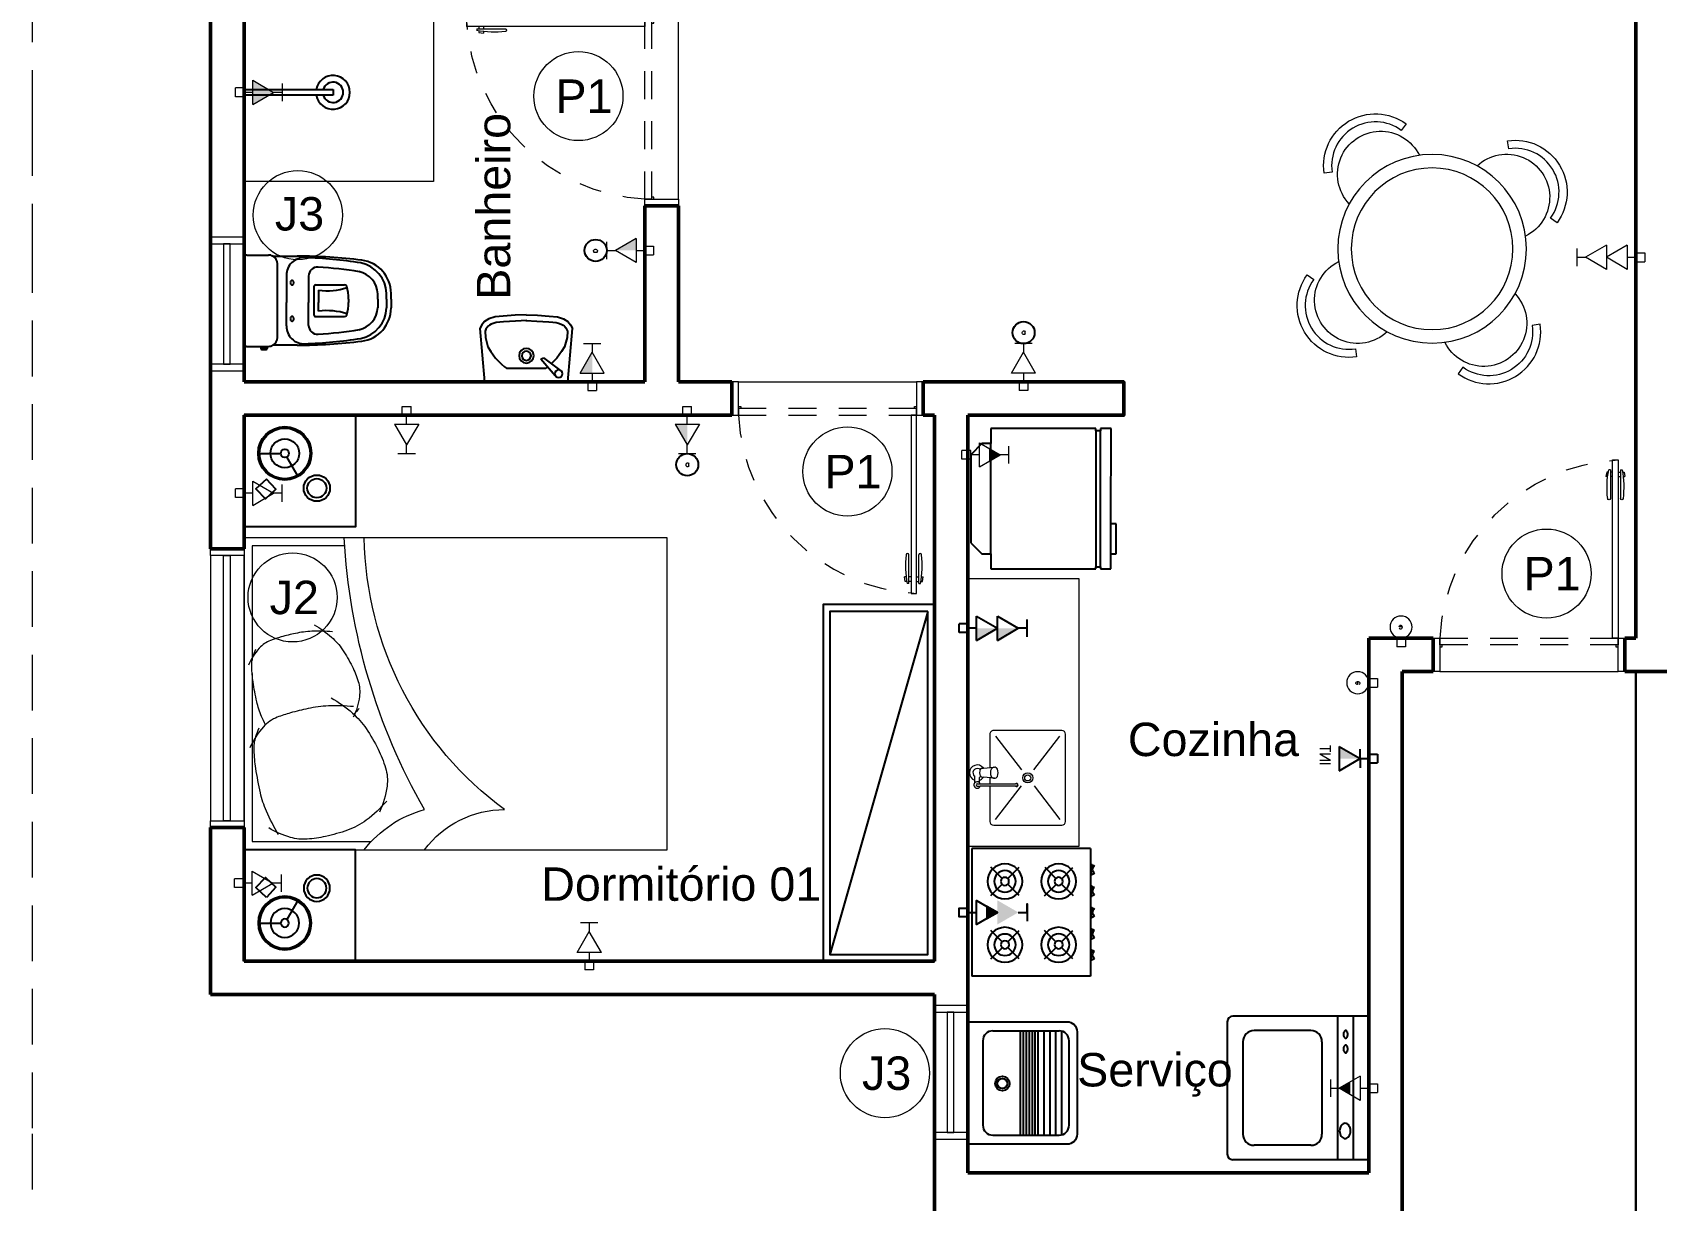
# Model space of a CAD drawing. Header units: inches. Extents: x 179605 to 179710, y 9196007 to 9196046.
# Drawn here: x 179663.89 to 179671.19, y 9196030.74 to 9196035.99 of the extents above; entities that cross this region are included whole.
import ezdxf

# ---------------------------------------------------------------- set-up
doc = ezdxf.new("R2010")
doc.units = ezdxf.units.IN
doc.header["$MEASUREMENT"] = 0
for name, pattern in [('CONTINU', [0]), ('DASHED2', [0.375, 0.25, -0.125]), ('HIDDEN', [0.375, 0.25, -0.125]), ('HIDDEN2', [0.1875, 0.125, -0.0625])]:
    doc.linetypes.add(name, pattern=pattern)
for name, color, linetype in [('Electric', 10, 'Continuous'), ('ILUMINAÇÃO', 3, 'Continuous'), ('LAYOUT', 7, 'CONTINU'), ('LAYOUT_A. MOLHADAS', 7, 'Continuous'), ('PTF', 1, 'Continuous'), ('PTO', 1, 'Continuous'), ('TEXTO', 250, 'Continuous')]:
    doc.layers.add(name, color=color, linetype=linetype)
for name, color, linetype, lineweight in [('ESQUADRIA', 7, 'Continuous', 5), ('HACHURA', 7, 'Continuous', 0), ('PAREDE', 7, 'Continuous', 50), ('PISO', 7, 'Continuous', 5), ('PROJEÇÃO', 7, 'DASHED2', 0), ('SÍMBOLO', 7, 'Continuous', 5)]:
    doc.layers.add(name, color=color, linetype=linetype, lineweight=lineweight)
doc.styles.add('R_60_1-100', font='swissl.ttf', dxfattribs={"height": 0.15})
doc.styles.add('R_80_1-75', font='swissl.ttf', dxfattribs={"height": 0.15})
doc.styles.add('romans', font='romans.shx', dxfattribs={"width": 1.4})
doc.styles.get("Standard").update_dxf_attribs({"font": ''})
doc.styles.get('STANDARD').set_extended_font_data('txt.shx')

# ---------------------------------------------------------------- blocks, each defined once
blk = doc.blocks.new('A$C44EB09CF')
at = {"layer": 'ESQUADRIA'}
for points in [[(0, 0), (0.03, 0), (0.03, 0.15), (0, 0.15)], [(0.57, 0), (0.03, 0), (0.03, 0.15), (0.57, 0.15)], [(0.57, 0), (0.6, 0), (0.6, 0.15), (0.57, 0.15)], [(0.03, 0.0576), (0.57, 0.0576), (0.57, 0.0876), (0.03, 0.0876)]]:
    blk.add_lwpolyline(points, close=True, dxfattribs=at)
blk = doc.blocks.new('maquina_lavar')
at = {"layer": 'LAYOUT_A. MOLHADAS'}
for p, q in [((0, 0.2975), (0, -0.2975)), ((0.635, 0.3225), (0.025, 0.3225)), ((0.495, 0.3225), (0.495, -0.3225)), ((0.565, 0.3225), (0.565, -0.3225)), ((0.635, 0.3225), (0.635, -0.3225)), ((0.375, 0.2575), (0.12, 0.2575)), ((0.07, 0.2075), (0.07, -0.2075)), ((0.425, 0.2075), (0.425, -0.2075)), ((0.375, -0.2575), (0.12, -0.2575)), ((0.635, -0.3225), (0.025, -0.3225))]:
    blk.add_line(p, q, dxfattribs=at)
for points in [[(0.5311, 0.2576, 0.158104), (0.5277, 0.2565, 0.106506), (0.5242, 0.2526, 0.071806), (0.5222, 0.2474, 0.05817), (0.5214, 0.2406, 0.05817), (0.5222, 0.2338, 0.071806), (0.5242, 0.2286, 0.106506), (0.5277, 0.2247, 0.158104), (0.5311, 0.2236, 0.158104), (0.5345, 0.2247, 0.106506), (0.5379, 0.2286, 0.071806), (0.54, 0.2338, 0.05817), (0.5408, 0.2406, 0.05817), (0.54, 0.2474, 0.071806), (0.5379, 0.2526, 0.106506), (0.5345, 0.2565, 0.158104)], [(0.5311, 0.192, 0.158104), (0.5277, 0.1909, 0.106506), (0.5242, 0.187, 0.071806), (0.5222, 0.1818, 0.05817), (0.5214, 0.175, 0.05817), (0.5222, 0.1682, 0.071806), (0.5242, 0.163, 0.106506), (0.5277, 0.1591, 0.158104), (0.5311, 0.158, 0.158104), (0.5345, 0.1591, 0.106506), (0.5379, 0.163, 0.071806), (0.54, 0.1682, 0.05817), (0.5408, 0.175, 0.05817), (0.54, 0.1818, 0.071806), (0.5379, 0.187, 0.106506), (0.5345, 0.1909, 0.158104)], [(0.5287, -0.1589, 0.132138), (0.5199, -0.1612, 0.106661), (0.5115, -0.1688, 0.083339), (0.5064, -0.1794, 0.072039), (0.5044, -0.1929, 0.072039), (0.5064, -0.2063, 0.083339), (0.5115, -0.2169, 0.106661), (0.5199, -0.2245, 0.132138), (0.5287, -0.2269, 0.132138), (0.5375, -0.2245, 0.106661), (0.5459, -0.2169, 0.083339), (0.551, -0.2063, 0.072039), (0.553, -0.1929, 0.072039), (0.551, -0.1794, 0.083339), (0.5459, -0.1688, 0.106661), (0.5375, -0.1612, 0.132138)]]:
    blk.add_lwpolyline(points, format="xyb", close=True, dxfattribs=at)
for centre, radius, start, end in [((0.025, 0.2975), 0.025, 90, 180), ((0.12, 0.2075), 0.05, 90, 180), ((0.375, 0.2075), 0.05, 0, 90), ((0.12, -0.2075), 0.05, 180, 270), ((0.375, -0.2075), 0.05, 270, 0), ((0.025, -0.2975), 0.025, 180, 270)]:
    blk.add_arc(centre, radius, start, end, dxfattribs=at)
blk = doc.blocks.new('A$C12630BB8')
for p, q in [((0.4645, 0.4546), (0.0855, 0.4546)), ((0.0409, 0.112), (0.0409, 0.41)), ((0.509, 0.112), (0.509, 0.41)), ((0.0855, 0.0674), (0.4645, 0.0674))]:
    blk.add_line(p, q)
blk.add_lwpolyline([(0, 0), (0, 0.4457, -0.414214), (0.0446, 0.4903), (0.5054, 0.4903, -0.414214), (0.55, 0.4457), (0.55, 0)], format="xyb", close=True)
for points in [[(0.0409, 0.3938), (0.509, 0.3938)], [(0.0409, 0.3674), (0.509, 0.3674)], [(0.0421, 0.4203), (0.5079, 0.4203)], [(0.0409, 0.341), (0.509, 0.341)], [(0.0409, 0.3145), (0.509, 0.3145)], [(0.0409, 0.3013), (0.509, 0.3013)], [(0.0409, 0.2881), (0.509, 0.2881)], [(0.0409, 0.2749), (0.509, 0.2749)], [(0.0409, 0.2617), (0.509, 0.2617)], [(0.0409, 0.2485), (0.509, 0.2485)], [(0.0409, 0.2352), (0.509, 0.2352)]]:
    blk.add_lwpolyline(points)
for radius in [0.0325, 0.0226]:
    blk.add_circle((0.2773, 0.1549), radius)
for centre, start, end in [((0.0855, 0.41), 90, 180), ((0.4645, 0.41), 0, 90), ((0.0855, 0.112), 180, 270), ((0.4645, 0.112), 270, 0)]:
    blk.add_arc(centre, 0.0446, start, end)
blk = doc.blocks.new('A$C7E1C57F4')
at = {"layer": 'LAYOUT_A. MOLHADAS'}
for p, q in [((0.1175, 0.6525), (0.0675, 0.6025)), ((0.0675, 0.6025), (0.0675, 0.5625)), ((0.5125, 0.6525), (0.1175, 0.6525)), ((0.5625, 0.6025), (0.5125, 0.6525)), ((0.5625, 0.5625), (0.5625, 0.6025)), ((0.0675, 0.5625), (0, 0.5625)), ((0, 0.5625), (0, 0.09)), ((0.0675, 0.5625), (0.5625, 0.5625)), ((0.63, 0.5625), (0.5625, 0.5625)), ((0.63, 0.09), (0.63, 0.5625)), ((0, 0.09), (0.01, 0.09)), ((0.62, 0.09), (0.01, 0.09)), ((0.01, 0.09), (0.01, 0.07)), ((0.62, 0.07), (0.62, 0.09)), ((0.62, 0.09), (0.63, 0.09)), ((0.01, 0.07), (0, 0.07)), ((0, 0.07), (0, 0.0225)), ((0, 0.0225), (0.0675, 0.0225)), ((0.01, 0.07), (0.62, 0.07)), ((0.0675, 0.0225), (0.2025, 0.0225)), ((0.0675, 0.0225), (0.0675, 0)), ((0.2025, 0), (0.2025, 0.0225)), ((0.2025, 0.0225), (0.63, 0.0225)), ((0.63, 0.07), (0.62, 0.07)), ((0.63, 0.0225), (0.63, 0.07)), ((0.0675, 0), (0.2025, 0))]:
    blk.add_line(p, q, dxfattribs=at)
blk = doc.blocks.new('A$C4DAD441B')
at = {"layer": 'LAYOUT_A. MOLHADAS', "lineweight": 0}
for p, q in [((0, 0.408), (0, 0.017)), ((0.323, 0.4251), (0.017, 0.425)), ((0.1419, 0.2488), (0.0255, 0.3995)), ((0.3145, 0.3995), (0.198, 0.2488)), ((0.34, 0.2494), (0.34, 0.4081)), ((0.2201, 0.2494), (0.2255, 0.2494)), ((0.2201, 0.2394), (0.2255, 0.2394)), ((0.2255, 0.2494), (0.3837, 0.2494)), ((0.3837, 0.2394), (0.2255, 0.2394)), ((0.34, 0.2125), (0.34, 0.2394)), ((0.3973, 0.2494), (0.3837, 0.2494)), ((0.3973, 0.2394), (0.3837, 0.2394)), ((0.388, 0.223), (0.388, 0.2333)), ((0.388, 0.2157), (0.388, 0.223)), ((0.4079, 0.2345), (0.408, 0.2227)), ((0.408, 0.2227), (0.408, 0.205)), ((0.142, 0.1762), (0.0255, 0.0255)), ((0.3145, 0.0255), (0.198, 0.1763)), ((0.3199, 0.2141), (0.3691, 0.2099)), ((0.3691, 0.1688), (0.3199, 0.1643)), ((0.34, 0.0171), (0.34, 0.1661)), ((0.3754, 0.2093), (0.3691, 0.2099)), ((0.3754, 0.1693), (0.3691, 0.1688)), ((0.3754, 0.2093), (0.3785, 0.2082)), ((0.3785, 0.1705), (0.3754, 0.1693)), ((0.3785, 0.2082), (0.382, 0.2035)), ((0.382, 0.1752), (0.3785, 0.1705)), ((0.3887, 0.1726), (0.38, 0.1726)), ((0.382, 0.2035), (0.3839, 0.1975)), ((0.3839, 0.1812), (0.382, 0.1752)), ((0.3839, 0.1975), (0.3847, 0.1893)), ((0.3847, 0.1893), (0.3839, 0.1812)), ((0.017, 0), (0.323, 0.0001))]:
    blk.add_line(p, q, dxfattribs=at)
for radius in [0.0226, 0.0138]:
    blk.add_circle((0.17, 0.2125), radius, dxfattribs=at)
for centre, radius, start, end in [((0.017, 0.408), 0.017, 90.00674, 180.00674), ((0.323, 0.4081), 0.017, 0.00674, 90.00674), ((0.2201, 0.2444), 0.00738, 42.66263, 317.35084), ((0.2201, 0.2444), 0.005, 90.00026, 270.01321), ((0.3973, 0.1894), 0.0349, 105.54406, 144.00547), ((0.3973, 0.1894), 0.0349, 216.17721, 72.2635), ((0.3973, 0.2444), 0.0145, 317.20607, 159.84573), ((0.3973, 0.2444), 0.0145, 200.16775, 229.84738), ((0.3973, 0.2444), 0.0145, 229.84737, 317.20607), ((0.3973, 0.2444), 0.005, 270.01046, 90.00301), ((0.3418, 0.1895), 0.039, 155.08804, 204.92543), ((0.3199, 0.1991), 0.015, 89.84951, 153.00391), ((0.3203, 0.1797), 0.0153, 205.49512, 268.52656), ((0.3195, 0.1978), 0.0164, 29.86467, 88.62792), ((0.3185, 0.1814), 0.0173, 283.13217, 329.34132), ((0.3028, 0.1895), 0.035, 331.08948, 27.88281), ((0.378, 0.2156), 0.01, 282.83522, 0.00674), ((0.3973, 0.1894), 0.0189, 242.74347, 55.74429), ((0.017, 0.017), 0.017, 180.00674, 270.00674), ((0.323, 0.0171), 0.017, 270.00673, 0.00673)]:
    blk.add_arc(centre, radius, start, end, dxfattribs=at)
blk = doc.blocks.new('A$C4ABB454C')
at = {"layer": 'LAYOUT_A. MOLHADAS', "lineweight": 0}
blk.add_lwpolyline([(0.55, 1.2), (0.05, 1.2), (0.05, 0), (0.55, 0)], close=True, dxfattribs=at)
at = {"layer": 'PISO', "color": 1}
blk.add_blockref('A$C4DAD441B', (0.1111, 0.6815), dxfattribs=at)
blk = doc.blocks.new('A$C73877B83')
at = {"layer": 'LAYOUT'}
for p, q in [((0.2747, 0.243), (0.1867, 0.1922)), ((0.1708, 0.063), (0.1708, 0.1646))]:
    blk.add_line(p, q, dxfattribs=at)
for points in [[(0.5, 0), (0, 0), (0, 0.5), (0.5, 0.5)], [(0.2859, 0.1004), (0.3301, 0.0532), (0.3754, 0.0957), (0.3312, 0.1428)]]:
    blk.add_lwpolyline(points, close=True, dxfattribs=at)
for centre, radius in [((0.3271, 0.3269), 0.059), ((0.3271, 0.3269), 0.043), ((0.1708, 0.183), 0.12), ((0.1708, 0.183), 0.1136), ((0.1708, 0.183), 0.0646), ((0.1708, 0.183), 0.0184)]:
    blk.add_circle(centre, radius, dxfattribs=at)
blk = doc.blocks.new('A$C39A72CA2')
at = {"layer": 'ESQUADRIA'}
for points in [[(0, 0), (0.03, 0), (0.03, 0.15), (0, 0.15)], [(1.22, 0), (0.03, 0), (0.03, 0.15), (1.22, 0.15)], [(1.22, 0), (1.25, 0), (1.25, 0.15), (1.22, 0.15)], [(0.03, 0.0576), (1.22, 0.0576), (1.22, 0.0876), (0.03, 0.0876)]]:
    blk.add_lwpolyline(points, close=True, dxfattribs=at)
blk = doc.blocks.new('A$C732F4725')
at = {"layer": 'LAYOUT'}
blk.add_line((0.03, 1.57), (0.47, 0.03), dxfattribs=at)
for points in [[(0, 1.6), (0.5, 1.6), (0.5, 0), (0, 0)], [(0.03, 1.57), (0.47, 1.57), (0.47, 0.03), (0.03, 0.03)]]:
    blk.add_lwpolyline(points, close=True, dxfattribs=at)
blk = doc.blocks.new('camacasal1')
at = {"layer": 'LAYOUT', "lineweight": 20}
for p, q in [((0.1, 0), (0.1, 1.4)), ((0.1, 1.4), (2, 1.4)), ((2, 1.4), (2, 0)), ((1.5482, 1.364), (1.964, 1.364)), ((1.964, 1.364), (1.964, 0.8486)), ((1.964, 0.7916), (1.964, 0.036)), ((2, 0), (0.1, 0)), ((1.964, 0.036), (1.4292, 0.036))]:
    blk.add_line(p, q, dxfattribs=at)
for points in [[(1.6853, 1.0097, 0.050543), (1.6075, 0.9542, 0.064376), (1.5579, 0.8978, 0.03352), (1.5145, 0.8232, 0.039598), (1.4874, 0.7553, 0.109626), (1.4818, 0.6879, 0.0754), (1.5094, 0.5942)], [(1.6035, 0.9779, -0.034352), (1.6955, 0.9804, -0.04249), (1.7693, 0.9709, -0.015911), (1.8335, 0.955, -0.020937), (1.8812, 0.9393, -0.121269), (1.9314, 0.9049, -0.080025), (1.9807, 0.8278)], [(1.9038, 0.5611, 0.014129), (1.921, 0.5979, 0.04596), (1.9428, 0.6645, 0.01901), (1.9594, 0.7529, 0.025886), (1.9658, 0.8187, 0.088683), (1.9591, 0.869, 0.020726), (1.9477, 0.9003)], [(1.609, 0.6815, 0.050543), (1.513, 0.613, 0.064376), (1.4517, 0.5435, 0.03352), (1.3983, 0.4514, 0.039598), (1.3648, 0.3677, 0.109626), (1.3579, 0.2845, 0.0754), (1.392, 0.1689)], [(1.4832, 0.6344, 0.020037), (1.5074, 0.608, 0.075208)], [(1.508, 0.6422, -0.034352), (1.6215, 0.6452, -0.04249), (1.7125, 0.6336, -0.015911), (1.7917, 0.6139, -0.020937), (1.8506, 0.5945, -0.121269), (1.9126, 0.5521, -0.080025), (1.9733, 0.4571)], [(1.8455, 0.0681, 0.033461), (1.8997, 0.1735, 0.04596), (1.9265, 0.2556, 0.01901), (1.9471, 0.3647, 0.025886), (1.9549, 0.4458, 0.088683), (1.9467, 0.5079, 0.020726), (1.9326, 0.5465)], [(1.3596, 0.2185, 0.057152), (1.4511, 0.1325, 0.075208), (1.5356, 0.0875, 0.030275), (1.634, 0.0593, 0.036967), (1.717, 0.0472, 0.089016), (1.7911, 0.0551, 0.061822), (1.8892, 0.0975)]]:
    blk.add_lwpolyline(points, format="xyb", dxfattribs=at)
for centre, radius, start, end in [((-0.0814, 1.4233), 1.5416, 306.24325, 359.13368), ((-1.1907, 1.5456), 2.7445, 330.16037, 356.95887), ((0.83, -0.27), 0.45, 36.8699, 90), ((1.055, -0.315), 0.5131, 37.87498, 74.74488)]:
    blk.add_arc(centre, radius, start, end, dxfattribs=at)
blk = doc.blocks.new('JANELA 0.50')
at = {"layer": 'ESQUADRIA'}
for points in [[(0, 0), (0.03, 0), (0.03, 0.15), (0, 0.15)], [(0.57, 0), (0.03, 0), (0.03, 0.15), (0.57, 0.15)], [(0.57, 0), (0.6, 0), (0.6, 0.15), (0.57, 0.15)], [(0.03, 0.0576), (0.57, 0.0576), (0.57, 0.0876), (0.03, 0.0876)]]:
    blk.add_lwpolyline(points, close=True, dxfattribs=at)
blk = doc.blocks.new('PORTA80_PB')
at = {"layer": 'ESQUADRIA'}
for p, q in [((0.0036, 0.8955), (0.0002, 0.8755)), ((0.0075, 0.8755), (0.0002, 0.8755)), ((0.0105, 0.8955), (0.0036, 0.8955)), ((0.02, 0.9055), (0.0125, 0.9055)), ((0.02, 0.9055), (0.02, 0.7763)), ((0.03, 0.8955), (0.02, 0.8955)), ((0.03, 0.8755), (0.02, 0.8755)), ((0.055, 0.8955), (0.065, 0.8955)), ((0.055, 0.8755), (0.065, 0.8755)), ((0.065, 0.9055), (0.065, 0.7763)), ((0.065, 0.9055), (0.0725, 0.9055)), ((0.0745, 0.8955), (0.0814, 0.8955)), ((0.0775, 0.8755), (0.0848, 0.8755)), ((0.0814, 0.8955), (0.0848, 0.8755)), ((0.83, 0), (0.03, 0))]:
    blk.add_line(p, q, dxfattribs=at)
for points in [[(0.03, 0.15), (0.055, 0.15), (0.055, 0.95), (0.03, 0.95)], [(0, 0), (0.03, 0), (0.03, 0.15), (0, 0.15)], [(0.83, 0), (0.86, 0), (0.86, 0.15), (0.83, 0.15)], [(0.04, 0.11), (0.03, 0.11), (0.03, 0.12), (0.04, 0.12)], [(0.82, 0.12), (0.83, 0.12), (0.83, 0.11), (0.82, 0.11)]]:
    blk.add_lwpolyline(points, close=True, dxfattribs=at)
at = {"layer": 'ESQUADRIA', "linetype": 'HIDDEN2'}
blk.add_lwpolyline([(0.03, 0.12), (0.83, 0.12), (0.83, 0.15), (0.03, 0.15)], close=True, dxfattribs=at)
at = {"layer": 'ESQUADRIA', "linetype": 'HIDDEN', "ltscale": 0.4}
blk.add_arc((-0.0154, 0.1046), 0.8466, 3.07158, 86.92842, dxfattribs=at)
at = {"layer": 'ESQUADRIA'}
for centre, radius, start, end in [((0.4334, 0.8257), 0.4284, 169.26017, 186.65508), ((-0.3484, 0.8257), 0.4284, 353.34492, 10.73983), ((0.0139, 0.7771), 0.00614, 187.18725, 352.0859), ((0.0711, 0.7771), 0.00614, 187.9141, 352.81275)]:
    blk.add_arc(centre, radius, start, end, dxfattribs=at)
blk = doc.blocks.new('A$C249D7A9F')
at = {"layer": 'LAYOUT_A. MOLHADAS'}
for p, q in [((0, 0.0191), (0, 0.5514)), ((0, 0.5514), (0.5732, 0.5514)), ((0.5732, 0.0191), (0.5732, 0.5514)), ((0.1342, 0.4155), (0.0836, 0.4661)), ((0.2109, 0.4661), (0.1604, 0.4157)), ((0.4186, 0.4156), (0.3683, 0.4659)), ((0.4955, 0.4659), (0.445, 0.4154)), ((0.1345, 0.3897), (0.0836, 0.3388)), ((0.2109, 0.3388), (0.1601, 0.3896)), ((0.4191, 0.3895), (0.3683, 0.3386)), ((0.4955, 0.3386), (0.4445, 0.3896)), ((0.1339, 0.174), (0.0857, 0.2223)), ((0.2129, 0.2251), (0.1613, 0.1734)), ((0.4186, 0.1743), (0.3683, 0.2247)), ((0.4956, 0.2247), (0.4451, 0.1742)), ((0.1355, 0.1476), (0.0857, 0.0978)), ((0.2129, 0.095), (0.1598, 0.1481)), ((0.4191, 0.1482), (0.3683, 0.0974)), ((0.4956, 0.0974), (0.4446, 0.1484)), ((0, 0.0191), (0.5732, 0.0191)), ((0.0684, 0.0153), (0.0684, 0.0172)), ((0.0684, 0.0172), (0.1212, 0.0172)), ((0.0684, 0.0153), (0.1212, 0.0153)), ((0.0849, 0.0172), (0.0849, 0.0191)), ((0.1049, 0.0172), (0.1049, 0.0191)), ((0.1212, 0.0153), (0.1212, 0.0172)), ((0.1647, 0.0172), (0.2176, 0.0172)), ((0.1647, 0.0153), (0.1647, 0.0172)), ((0.1647, 0.0153), (0.2176, 0.0153)), ((0.1812, 0.0172), (0.1812, 0.0191)), ((0.2012, 0.0172), (0.2012, 0.0191)), ((0.2176, 0.0153), (0.2176, 0.0172)), ((0.261, 0.0172), (0.3139, 0.0172)), ((0.261, 0.0153), (0.261, 0.0172)), ((0.261, 0.0153), (0.3139, 0.0153)), ((0.2775, 0.0172), (0.2775, 0.0191)), ((0.2975, 0.0172), (0.2975, 0.0191)), ((0.3139, 0.0153), (0.3139, 0.0172)), ((0.3574, 0.0153), (0.3574, 0.0172)), ((0.3574, 0.0172), (0.4102, 0.0172)), ((0.3574, 0.0153), (0.4102, 0.0153)), ((0.3739, 0.0172), (0.3739, 0.0191)), ((0.3939, 0.0172), (0.3939, 0.0191)), ((0.4102, 0.0153), (0.4102, 0.0172)), ((0.4516, 0.0153), (0.4516, 0.0172)), ((0.4516, 0.0172), (0.5044, 0.0172)), ((0.4516, 0.0153), (0.5044, 0.0153)), ((0.4681, 0.0172), (0.4681, 0.0191)), ((0.4881, 0.0172), (0.4881, 0.0191)), ((0.5044, 0.0153), (0.5044, 0.0172))]:
    blk.add_line(p, q, dxfattribs=at)
for centre, radius in [((0.1474, 0.4028), 0.0783), ((0.1474, 0.4028), 0.0483), ((0.4318, 0.4028), 0.0783), ((0.4318, 0.4028), 0.0483), ((0.1474, 0.4028), 0.0183), ((0.4318, 0.4028), 0.0183), ((0.1474, 0.1615), 0.0783), ((0.4318, 0.1615), 0.0783), ((0.1474, 0.1615), 0.0483), ((0.1474, 0.1615), 0.0183), ((0.4318, 0.1615), 0.0483), ((0.4318, 0.1615), 0.0183)]:
    blk.add_circle(centre, radius, dxfattribs=at)
for centre, radius, start, end in [((0.0949, 0.0152), 0.0214, 179.77732, 222.19147), ((0.0942, -0.0091), 0.0182, 30.07184, 146.86423), ((0.0949, 0.0152), 0.0214, 314.74459, 0.22268), ((0.1912, 0.0152), 0.0214, 179.77732, 222.19147), ((0.1905, -0.0091), 0.0182, 30.07184, 146.86423), ((0.1912, 0.0152), 0.0214, 314.74459, 0.22268), ((0.2875, 0.0152), 0.0214, 179.77732, 222.19147), ((0.2869, -0.0091), 0.0182, 30.07184, 146.86423), ((0.2875, 0.0152), 0.0214, 314.74459, 0.22268), ((0.3839, 0.0152), 0.0214, 179.77732, 222.19147), ((0.3832, -0.0091), 0.0182, 30.07184, 146.86423), ((0.3839, 0.0152), 0.0214, 314.74459, 0.22268), ((0.4781, 0.0152), 0.0214, 179.77732, 222.19147), ((0.4774, -0.0091), 0.0182, 30.07184, 146.86423), ((0.4781, 0.0152), 0.0214, 314.74459, 0.22268)]:
    blk.add_arc(centre, radius, start, end, dxfattribs=at)
blk = doc.blocks.new('01lavl91')
at = {"layer": 'LAYOUT_A. MOLHADAS', "linetype": 'Continuous'}
for p, q in [((-0.085, -0.0692), (0.0857, -0.0692)), ((0.1253, -0.036), (0.0639, -0.1075)), ((0.0753, -0.1139), (0.1503, -0.0575)), ((0.0639, -0.1075), (0.0753, -0.1139))]:
    blk.add_line(p, q, dxfattribs=at)
for points in [[(-0.1997, -0.2393), (-0.1797, -0.0093), (0.1803, -0.0093), (0.2003, -0.2393)], [(-0.1772, -0.2283), (-0.1758, -0.2005), (-0.1652, -0.1606), (-0.1526, -0.1406), (-0.1317, -0.1123), (-0.1188, -0.0991), (-0.106, -0.0859), (-0.0931, -0.074), (-0.085, -0.0692)], [(0.0938, -0.074), (0.0857, -0.0692)], [(0.1779, -0.2283), (0.1765, -0.2005), (0.1659, -0.1606), (0.1533, -0.1406), (0.1323, -0.1123), (0.1195, -0.0991), (0.1091, -0.0885)], [(0.0003, -0.2993), (-0.0477, -0.2981), (-0.0993, -0.2935), (-0.1345, -0.2899), (-0.1613, -0.2816), (-0.1795, -0.2708), (-0.1915, -0.256), (-0.1997, -0.2393)], [(0.0023, -0.2743), (-0.0461, -0.2719), (-0.0975, -0.2686), (-0.1144, -0.2671), (-0.1294, -0.2653), (-0.1385, -0.2633), (-0.151, -0.2586), (-0.1586, -0.2547), (-0.1629, -0.2516), (-0.1647, -0.2496), (-0.1703, -0.2424), (-0.1737, -0.2368), (-0.1772, -0.2283)], [(-0.0016, -0.2743), (0.0468, -0.2719), (0.0982, -0.2686), (0.1151, -0.2671), (0.1301, -0.2653), (0.1391, -0.2633), (0.1517, -0.2586), (0.1593, -0.2547), (0.1635, -0.2516), (0.1653, -0.2496), (0.1709, -0.2424), (0.1744, -0.2368), (0.1779, -0.2283)], [(0.0003, -0.2993), (0.0483, -0.2981), (0.0999, -0.2935), (0.1351, -0.2899), (0.1619, -0.2816), (0.1801, -0.2708), (0.1921, -0.256), (0.2003, -0.2393)]]:
    blk.add_lwpolyline(points, dxfattribs=at)
for centre, radius in [((0.1404, -0.0444), 0.0164), ((0.001, -0.1223), 0.0316), ((0.001, -0.1223), 0.02)]:
    blk.add_circle(centre, radius, dxfattribs=at)
blk = doc.blocks.new('chuve')
at = {"layer": 'LAYOUT_A. MOLHADAS', "ltscale": 0.05}
for p, q in [((-0.0004, 0.0262), (0.3992, 0.0262)), ((0.3992, 0), (0, 0)), ((0.3992, 0.0262), (0.3992, 0))]:
    blk.add_line(p, q, dxfattribs=at)
for radius, start, end in [(0.076, 189.93583, 170.06417), (0.0459, 196.60149, 163.39851)]:
    blk.add_arc((0.3992, 0.0131), radius, start, end, dxfattribs=at)
blk = doc.blocks.new('VASOSAN2')
at = {"layer": 'LAYOUT_A. MOLHADAS'}
for p, q in [((-0.2131, 0), (0.1729, 0)), ((-0.0126, 0), (0.0126, 0)), ((-0.2251, -0.012), (-0.2251, -0.0754)), ((0.1849, -0.012), (0.1849, -0.11)), ((-0.2395, -0.0804), (-0.2395, -0.0987)), ((-0.2345, -0.1037), (-0.2345, -0.0754)), ((-0.2251, -0.0754), (-0.2345, -0.0754)), ((-0.2251, -0.1037), (-0.2345, -0.1037)), ((-0.2251, -0.0754), (-0.2251, -0.1037)), ((-0.2251, -0.1037), (-0.2251, -0.11)), ((-0.2201, -0.2392), (-0.2201, -0.1294)), ((0.1799, -0.1294), (0.1799, -0.2392)), ((-0.1851, -0.15), (0.1449, -0.15)), ((-0.1336, -0.19), (-0.0276, -0.19)), ((-0.0126, -0.19), (-0.0276, -0.19)), ((0.0935, -0.19), (-0.0126, -0.19)), ((-0.1307, -0.29), (-0.0276, -0.29)), ((-0.0126, -0.29), (-0.0276, -0.29)), ((0.0906, -0.29), (-0.0126, -0.29)), ((-0.0909, -0.3228), (-0.0909, -0.4517)), ((0.0435, -0.3132), (-0.0836, -0.3132)), ((-0.0666, -0.3348), (-0.0276, -0.3348)), ((-0.0126, -0.3348), (-0.0276, -0.3348)), ((0.0265, -0.3348), (-0.0126, -0.3348)), ((0.0508, -0.3228), (0.0508, -0.4517)), ((-0.0126, -0.4687), (-0.0276, -0.4687)), ((-0.0276, -0.6), (-0.0527, -0.6)), ((-0.0276, -0.64), (-0.0527, -0.64)), ((-0.0126, -0.6), (-0.0276, -0.6)), ((-0.0126, -0.64), (-0.0276, -0.64)), ((-0.0126, -0.6), (0.0126, -0.6)), ((-0.0126, -0.64), (0.0126, -0.64)), ((-0.0276, -0.66), (-0.0527, -0.66)), ((-0.0126, -0.66), (-0.0276, -0.66)), ((-0.0126, -0.66), (0.0126, -0.66))]:
    blk.add_line(p, q, dxfattribs=at)
for centre, radius, start, end in [((-0.2131, -0.012), 0.012, 90, 180), ((0.1729, -0.012), 0.012, 0, 90), ((-0.2345, -0.0804), 0.005, 90, 180), ((-0.2345, -0.0987), 0.005, 180, 270), ((-0.1851, -0.11), 0.04, 180, 208.95502), ((-0.1851, -0.11), 0.04, 208.95502, 270), ((0.1449, -0.11), 0.04, 270, 331.04498), ((0.1449, -0.11), 0.04, 331.04498, 0), ((-0.1336, -0.27), 0.08, 90, 181.85575), ((-0.1054, -0.2156), 0.00607, 151.52249, 180), ((-0.1054, -0.2156), 0.00607, 180, 208.47751), ((-0.1034, -0.2168), 0.00838, 127.36539, 151.52249), ((-0.1034, -0.2145), 0.00838, 208.47751, 232.63461), ((-0.102, -0.2185), 0.0106, 107.55185, 127.36539), ((-0.1012, -0.2212), 0.0134, 90, 107.55185), ((-0.1012, -0.2212), 0.0134, 72.44815, 90), ((-0.1003, -0.2185), 0.0106, 52.63461, 72.44815), ((-0.099, -0.2168), 0.00838, 28.47751, 52.63461), ((-0.099, -0.2145), 0.00838, 307.36539, 331.52249), ((-0.0969, -0.2156), 0.00607, 360, 28.47751), ((-0.0969, -0.2156), 0.00607, 331.52249, 0), ((0.0568, -0.2156), 0.00607, 151.52249, 180), ((0.0568, -0.2156), 0.00607, 180, 208.47751), ((0.0589, -0.2168), 0.00838, 127.36539, 151.52249), ((0.0589, -0.2145), 0.00838, 208.47751, 232.63461), ((0.0602, -0.2185), 0.0106, 107.55185, 127.36539), ((0.061, -0.2212), 0.0134, 90, 107.55185), ((0.061, -0.2212), 0.0134, 72.44815, 90), ((0.0619, -0.2185), 0.0106, 52.63461, 72.44815), ((0.0632, -0.2168), 0.00838, 28.47751, 52.63461), ((0.0632, -0.2145), 0.00838, 307.36539, 331.52249), ((0.0653, -0.2156), 0.00607, 360, 28.47751), ((0.0653, -0.2156), 0.00607, 331.52249, 0), ((0.0935, -0.27), 0.08, 358.14425, 90), ((2.0486, -0.2392), 2.2687, 180, 187.34371), ((1.8016, -0.2073), 2.0162, 181.85575, 189.04981), ((-0.1307, -0.33), 0.04, 90, 183.63335), ((-0.102, -0.2128), 0.0106, 232.63461, 252.44815), ((-0.1012, -0.2101), 0.0134, 252.44815, 270), ((-0.1012, -0.2101), 0.0134, 270, 287.55185), ((-0.1003, -0.2128), 0.0106, 287.55185, 307.36539), ((0.0602, -0.2128), 0.0106, 232.63461, 252.44815), ((0.061, -0.2101), 0.0134, 252.44815, 270), ((0.061, -0.2101), 0.0134, 270, 287.55185), ((0.0619, -0.2128), 0.0106, 287.55185, 307.36539), ((0.0906, -0.33), 0.04, 356.36665, 90), ((-1.8417, -0.2073), 2.0162, 350.95019, 358.14425), ((-2.0888, -0.2392), 2.2687, 352.65629, 0), ((1.8016, -0.2073), 1.9762, 183.63335, 189.04981), ((-0.0809, -0.3228), 0.01, 105.83121, 180), ((-0.3767, -0.3699), 0.3121, 342.68456, 6.46273), ((0.3366, -0.3699), 0.3121, 173.53727, 197.31544), ((0.0408, -0.3228), 0.01, 0, 74.16879), ((-1.8417, -0.2073), 1.9762, 350.95019, 356.36665), ((-0.0809, -0.4517), 0.01, 180, 251.47795), ((-0.0363, -0.3187), 0.1503, 251.47795, 273.33807), ((-0.0038, -0.3187), 0.1503, 266.66193, 288.52205), ((0.0408, -0.4517), 0.01, 288.52205, 0), ((-0.0527, -0.51), 0.15, 187.34371, 270), ((-0.0467, -0.4941), 0.146, 191.98726, 267.65022), ((-0.0467, -0.4941), 0.106, 191.98726, 267.65022), ((0.0066, -0.4941), 0.106, 272.34978, 348.01274), ((0.0066, -0.4941), 0.146, 272.34978, 348.01274), ((0.0126, -0.51), 0.15, 270, 352.65629)]:
    blk.add_arc(centre, radius, start, end, dxfattribs=at)
blk = doc.blocks.new('A$C7D722421')
at = {"layer": 'LAYOUT', "lineweight": 20}
for points in [[(0.8981, 1.2136), (0.8649, 1.199, 0.666667), (0.5019, 1.192), (0.4682, 1.2053, -0.666667)], [(0.1378, 0.8649), (0.1232, 0.8981, 0.666667), (0.1315, 0.4682), (0.1448, 0.5019, -0.666667)], [(1.199, 0.4719), (1.2136, 0.4387, 0.666667), (1.2053, 0.8686), (1.192, 0.8349, -0.666667)], [(0.4719, 0.1378), (0.4387, 0.1232, 0.666667), (0.8686, 0.1315), (0.8349, 0.1448, -0.666667)]]:
    blk.add_lwpolyline(points, format="xyb", close=True, dxfattribs=at)
for radius in [0.4235, 0.363]:
    blk.add_circle((0.6684, 0.6684), radius, dxfattribs=at)
for centre, start, end in [((0.6857, 1.0745), 349.02539, 186.09004), ((0.2623, 0.6857), 79.02539, 276.09004), ((1.0745, 0.6511), 259.02539, 96.09004), ((0.6511, 0.2623), 169.02539, 6.09004)]:
    blk.add_arc(centre, 0.1936, start, end, dxfattribs=at)
blk = doc.blocks.new('tta100')
for p, q in [((-0.139, 0.34), (0, 0.58)), ((-0.1, 0.68), (0.1, 0.68)), ((0, 0.68), (0, 0.58)), ((0.139, 0.34), (0, 0.58)), ((-0.139, 0.1), (0, 0.34)), ((-0.139, 0.34), (0.139, 0.34)), ((0.139, 0.1), (0, 0.34)), ((-0.139, 0.1), (0.139, 0.1)), ((-0.05, 0), (0.05, 0)), ((-0.05, 0), (-0.05, -0.1)), ((0, 0.1), (0, 0)), ((0.05, 0), (0.05, -0.1)), ((-0.05, -0.1), (0.05, -0.1))]:
    blk.add_line(p, q)
for points in [[(0, 0.34), (0, 0.58), (-0.139, 0.34)], [(0, 0.1), (0, 0.34), (-0.139, 0.1)]]:
    blk.add_solid(points)
blk = doc.blocks.new('ta220')
at = {"lineweight": 5}
for p, q in [((-0.1, 0.44), (0.1, 0.44)), ((0, 0.44), (0, 0.34)), ((-0.139, 0.1), (0, 0.34)), ((0.139, 0.1), (0, 0.34)), ((-0.139, 0.1), (0.139, 0.1)), ((0, 0.1), (0, 0)), ((-0.05, 0), (0.05, 0)), ((-0.05, 0), (-0.05, -0.1)), ((-0.05, -0.1), (0.05, -0.1)), ((0.05, 0), (0.05, -0.1))]:
    blk.add_line(p, q, dxfattribs=at)
blk.add_solid([(0.139, 0.1), (0, 0.34), (-0.139, 0.1)], dxfattribs=at)
blk = doc.blocks.new('TA60')
at = {"lineweight": 5}
for p, q in [((-0.1, 0.44), (0.1, 0.44)), ((0, 0.44), (0, 0.34)), ((-0.139, 0.1), (0, 0.34)), ((-0.069, 0.22), (0.069, 0.22)), ((0.139, 0.1), (0, 0.34)), ((-0.139, 0.1), (0.139, 0.1)), ((-0.05, 0), (-0.05, -0.1)), ((-0.05, 0), (0.05, 0)), ((0, 0.1), (0, 0)), ((0.05, 0), (0.05, -0.1)), ((-0.05, -0.1), (0.05, -0.1))]:
    blk.add_line(p, q, dxfattribs=at)
blk.add_lwpolyline([(0, 0.22, 0.139, 0, 0), (0, 0.34, 0, 0, 0)], format="xyseb", dxfattribs=at)
blk = doc.blocks.new('ta30')
at = {"lineweight": 5}
for p, q in [((-0.1, 0.44), (0.1, 0.44)), ((0, 0.44), (0, 0.34)), ((-0.139, 0.1), (0, 0.34)), ((0.139, 0.1), (0, 0.34)), ((-0.139, 0.1), (0.139, 0.1)), ((-0.05, 0), (-0.05, -0.1)), ((-0.05, 0), (0.05, 0)), ((0, 0.1), (0, 0)), ((0.05, 0), (0.05, -0.1)), ((-0.05, -0.1), (0.05, -0.1))]:
    blk.add_line(p, q, dxfattribs=at)
blk = doc.blocks.new('TA100')
at = {"lineweight": 5}
for p, q in [((-0.1, 0.44), (0.1, 0.44)), ((0, 0.44), (0, 0.34)), ((-0.139, 0.1), (0, 0.34)), ((0.139, 0.1), (0, 0.34)), ((-0.139, 0.1), (0, 0.1)), ((-0.05, 0), (0.05, 0)), ((-0.05, 0), (-0.05, -0.1)), ((0, 0.1), (0, 0)), ((0, 0.1), (0.139, 0.1)), ((0.05, 0), (0.05, -0.1)), ((-0.05, -0.1), (0.05, -0.1))]:
    blk.add_line(p, q, dxfattribs=at)
blk.add_solid([(0, 0.1), (0, 0.34), (-0.139, 0.1)], dxfattribs=at)
blk = doc.blocks.new('TTA30')
at = {"lineweight": 5}
for p, q in [((-0.139, 0.34), (0, 0.58)), ((-0.1, 0.68), (0.1, 0.68)), ((0, 0.68), (0, 0.58)), ((0.139, 0.34), (0, 0.58)), ((-0.139, 0.1), (0, 0.34)), ((-0.139, 0.34), (0.139, 0.34)), ((0.139, 0.1), (0, 0.34)), ((-0.139, 0.1), (0.139, 0.1)), ((-0.05, 0), (-0.05, -0.1)), ((-0.05, 0), (0.05, 0)), ((0, 0.1), (0, 0)), ((0.05, 0), (0.05, -0.1)), ((-0.05, -0.1), (0.05, -0.1))]:
    blk.add_line(p, q, dxfattribs=at)
blk = doc.blocks.new('INTERRUP SIMP 1 TC')
at = {"lineweight": 5}
for p, q in [((-5, 2.5), (-5, -2.5)), ((0, 2.5), (-5, 2.5)), ((0, 2.5), (0, -2.5)), ((0, -2.5), (-5, -2.5)), ((0, 0), (0, 0))]:
    blk.add_line(p, q, dxfattribs=at)
at = {"lineweight": 5, "ltscale": 0.5}
blk.add_circle((6.33, 0.04), 6.33, dxfattribs=at)
blk = doc.blocks.new('BlockRetard')
at = {"layer": 'HACHURA'}
h = blk.add_hatch(color=1, dxfattribs=at)
h.dxf.hatch_style = 1
h.paths.add_polyline_path([(-0.1328, 0.0541), (-0.2266, 0), (-0.1328, -0.0541)])
h = blk.add_hatch(color=1, dxfattribs=at)
h.dxf.hatch_style = 1
h.paths.add_polyline_path([(-0.0859, -0.0271), (-0.0859, 0.0271), (-0.1328, 0)])
at = {"layer": 'Electric'}
for points in [[(-0.2266, 0), (-0.2656, 0), (-0.2656, 0.0391), (-0.2656, -0.0391)], [(0, 0), (0, -0.0195), (0.0391, -0.0195), (0.0391, 0.0195), (0, 0.0195), (0, 0), (-0.0391, 0), (-0.0391, 0.0541), (-0.0859, 0.0271), (-0.0859, -0.0271), (-0.1328, 0), (-0.0859, 0.0271), (-0.0859, -0.0271), (-0.0391, -0.0541), (-0.0391, 0)]]:
    blk.add_lwpolyline(points, dxfattribs=at)
blk = doc.blocks.new('TEL130')
for p, q in [((-0.139, 0.34), (0.139, 0.34)), ((-0.139, 0.34), (0, 0.1)), ((0.139, 0.34), (0, 0.1)), ((-0.05, 0), (-0.05, -0.1)), ((-0.05, 0), (0.05, 0)), ((0, 0.1), (0, 0)), ((0.05, 0), (0.05, -0.1)), ((-0.05, -0.1), (0.05, -0.1))]:
    blk.add_line(p, q)
blk.add_solid([(0, 0.34), (0, 0.1), (-0.139, 0.34)])

msp = doc.modelspace()

# ---------------------------------------------------------------- linework, layer by layer
at = {"layer": 'ILUMINAÇÃO'}
for centre in [(179666.4228, 9196035.009), (179668.3441, 9196034.6403), (179666.8341, 9196034.0476)]:
    msp.add_circle(centre, 0.0495, dxfattribs=at)
at = {"layer": 'PAREDE'}
for p, q in [((179671.0941, 9196038.069), (179671.0941, 9196033.269)), ((179664.6941, 9196036.119), (179664.6941, 9196034.419)), ((179664.8441, 9196036.119), (179664.8441, 9196034.419)), ((179666.6441, 9196035.209), (179666.6441, 9196034.419)), ((179666.6441, 9196035.209), (179666.7941, 9196035.209)), ((179666.7941, 9196035.209), (179666.7941, 9196034.419)), ((179664.6941, 9196034.419), (179664.6941, 9196033.669)), ((179664.8441, 9196034.419), (179666.6441, 9196034.419)), ((179666.7941, 9196034.419), (179667.0341, 9196034.419)), ((179667.0341, 9196034.419), (179667.0341, 9196034.269)), ((179667.8941, 9196034.419), (179667.8941, 9196034.269)), ((179664.8441, 9196034.269), (179664.8441, 9196033.669)), ((179664.8441, 9196034.269), (179667.0341, 9196034.269)), ((179667.8941, 9196034.269), (179667.9441, 9196034.269)), ((179667.9441, 9196034.269), (179667.9441, 9196031.819)), ((179668.0941, 9196034.269), (179668.0941, 9196030.869)), ((179664.6941, 9196033.669), (179664.8441, 9196033.669)), ((179669.8941, 9196033.269), (179669.8941, 9196030.869)), ((179670.1841, 9196033.269), (179669.8941, 9196033.269)), ((179670.1841, 9196033.269), (179670.1841, 9196033.119)), ((179671.0441, 9196033.269), (179671.0441, 9196033.119)), ((179671.0941, 9196033.269), (179671.0441, 9196033.269)), ((179670.1841, 9196033.119), (179670.0441, 9196033.119)), ((179670.0441, 9196028.369), (179670.0441, 9196033.119)), ((179671.2441, 9196033.119), (179671.0441, 9196033.119)), ((179664.6941, 9196032.419), (179664.6941, 9196031.669)), ((179664.6941, 9196032.419), (179664.8441, 9196032.419)), ((179664.8441, 9196032.419), (179664.8441, 9196031.819)), ((179664.8441, 9196031.819), (179667.9441, 9196031.819)), ((179664.6941, 9196031.669), (179667.9441, 9196031.669)), ((179667.9441, 9196029.819), (179667.9441, 9196031.669)), ((179669.8941, 9196030.869), (179668.0941, 9196030.869))]:
    msp.add_line(p, q, dxfattribs=at)
at = {"layer": 'PAREDE', "lineweight": 30}
msp.add_line((179671.0941, 9196029.919), (179671.0941, 9196033.119), dxfattribs=at)
at = {"layer": 'PAREDE'}
msp.add_lwpolyline([(179668.0941, 9196034.269), (179668.7941, 9196034.269), (179668.7941, 9196034.419), (179667.8941, 9196034.419)], dxfattribs=at)
at = {"layer": 'PISO'}
for p, q in [((179665.6941, 9196036.119), (179665.6941, 9196035.319)), ((179665.6941, 9196035.319), (179664.8441, 9196035.319))]:
    msp.add_line(p, q, dxfattribs=at)
at = {"layer": 'PROJEÇÃO'}
msp.add_lwpolyline([(179671.8441, 9196028.219), (179671.8441, 9196022.019), (179663.8941, 9196022.019), (179663.8941, 9196025.919), (179663.8941, 9196025.919), (179663.8941, 9196026.519), (179663.8941, 9196026.519), (179663.8941, 9196030.419), (179663.8941, 9196030.419), (179663.8941, 9196031.069), (179663.8941, 9196031.069), (179663.8941, 9196034.969), (179663.8941, 9196034.969), (179663.8941, 9196035.569), (179663.8941, 9196035.569), (179663.8941, 9196039.469), (179668.6941, 9196039.469), (179668.6941, 9196038.819), (179671.8441, 9196038.819), (179671.8441, 9196033.269)], dxfattribs=at)
at = {"layer": 'PTF', "ltscale": 10}
for q in [(179669.855, 9196032.7699), (179669.855, 9196032.6862)]:
    msp.add_line((179669.855, 9196032.728), q, dxfattribs=at)
at = {"layer": 'SÍMBOLO'}
for centre in [(179666.3454, 9196035.7021), (179665.0857, 9196035.1676), (179667.5534, 9196034.0167), (179670.6925, 9196033.5585), (179665.0622, 9196033.4516), (179667.7219, 9196031.3158)]:
    msp.add_circle(centre, 0.2, dxfattribs=at)

# ---------------------------------------------------------------- block references
at = {"layer": 'Electric', "xscale": -1}
msp.add_blockref('BlockRetard', (179668.0941, 9196032.0375), dxfattribs=at)
at = {"layer": 'ESQUADRIA', "xscale": -1}
for name, p, rotation in [('PORTA80_PB', (179666.7941, 9196036.069), 90), ('A$C39A72CA2', (179664.6941, 9196032.419), 270)]:
    msp.add_blockref(name, p, dxfattribs=dict(at, rotation=rotation))
at = {"layer": 'ESQUADRIA'}
for name, p, rotation in [('JANELA 0.50', (179664.6941, 9196035.069), 270), ('PORTA80_PB', (179667.8941, 9196034.419), 180), ('A$C44EB09CF', (179667.9441, 9196031.619), 270)]:
    msp.add_blockref(name, p, dxfattribs=dict(at, rotation=rotation))
at = {"layer": 'ESQUADRIA', "xscale": -1}
msp.add_blockref('PORTA80_PB', (179671.0441, 9196033.119), dxfattribs=at)
at = {"layer": 'ILUMINAÇÃO', "lineweight": 5, "ltscale": 0.5, "xscale": -0.0078125, "yscale": 0.0078125, "zscale": 0.0078125, "rotation": 270}
msp.add_blockref('INTERRUP SIMP 1 TC', (179670.0391, 9196033.269), dxfattribs=at)
at = {"layer": 'ILUMINAÇÃO', "lineweight": 5, "ltscale": 0.5, "xscale": -0.0078125, "yscale": 0.0078125, "zscale": 0.0078125}
msp.add_blockref('INTERRUP SIMP 1 TC', (179669.8941, 9196033.0684), dxfattribs=at)
at = {"layer": 'LAYOUT', "lineweight": 20, "xscale": -1}
for name, p, rotation in [('A$C7D722421', (179669.2569, 9196035.2258), 212.2138897506412), ('A$C73877B83', (179664.8441, 9196031.819), 270)]:
    msp.add_blockref(name, p, dxfattribs=dict(at, rotation=rotation))
at = {"layer": 'LAYOUT', "lineweight": 20, "rotation": 270}
msp.add_blockref('A$C73877B83', (179664.8441, 9196034.269), dxfattribs=at)
at = {"layer": 'LAYOUT', "xscale": -1}
for name, p in [('camacasal1', (179666.8441, 9196032.319)), ('A$C732F4725', (179667.9441, 9196031.819))]:
    msp.add_blockref(name, p, dxfattribs=at)
at = {"layer": 'LAYOUT_A. MOLHADAS'}
for name, p in [('chuve', (179664.8443, 9196035.7059)), ('maquina_lavar', (179669.2591, 9196031.2494))]:
    msp.add_blockref(name, p, dxfattribs=at)
for name, p, rotation in [('VASOSAN2', (179664.8441, 9196034.8037), 90), ('A$C12630BB8', (179668.0941, 9196031.5465), 270)]:
    msp.add_blockref(name, p, dxfattribs=dict(at, rotation=rotation))
at = {"layer": 'LAYOUT_A. MOLHADAS', "extrusion": (0, 0, -1), "xscale": 1.039591868969552, "yscale": 1.039591868969552, "zscale": -1.039591868969552, "rotation": 180}
msp.add_blockref('01lavl91', (-179666.1108, 9196034.4094), dxfattribs=at)
at = {"layer": 'LAYOUT_A. MOLHADAS', "extrusion": (0, 0, -1), "xscale": -1, "zscale": -1, "rotation": 270.0067354603933}
msp.add_blockref('A$C7E1C57F4', (-179668.7593, 9196033.5795), dxfattribs=at)
at = {"layer": 'LAYOUT_A. MOLHADAS', "extrusion": (0, 0, -1), "zscale": -1, "rotation": 269.9932645396067}
msp.add_blockref('A$C249D7A9F', (-179668.6633, 9196032.324), dxfattribs=at)
at = {"layer": 'PISO', "color": 1, "rotation": 180}
msp.add_blockref('A$C4ABB454C', (179668.6441, 9196033.5354), dxfattribs=at)
at = {"layer": 'PTF', "xscale": -0.3906251953125022, "yscale": 0.3906251953125022, "zscale": 0.3906251953125022, "rotation": 90}
msp.add_blockref('TEL130', (179669.8941, 9196032.728), dxfattribs=at)
at = {"layer": 'PTO'}
for name, p, xscale, yscale, zscale, rotation in [('ta220', (179664.8442, 9196035.719), -0.3906251953034037, 0.3906251953034037, 0.3906251953034037, 270), ('TA100', (179666.6441, 9196035.009), -0.3906251953034037, 0.3906251953034037, 0.3906251953034037, 90), ('TTA30', (179671.0941, 9196034.9783), -0.3906251953034037, 0.3906251953034037, 0.3906251953034037, 90), ('ta30', (179665.5742, 9196034.269), -0.3906251953034036, 0.3906251953034036, 0.3906251953034036, 180), ('TA100', (179666.8341, 9196034.269), -0.3906251953034037, 0.3906251953034037, 0.3906251953034037, 180), ('TA60', (179668.1068, 9196034.0915), -0.3906251953034037, 0.3906251953034037, 0.3906251953034037, 270), ('ta30', (179664.8441, 9196033.919), -0.3906251953034037, 0.3906251953034037, 0.3906251953034037, 270), ('tta100', (179668.0941, 9196033.3131), -0.3906251953034037, 0.3906251953034037, 0.3906251953034037, 270), ('ta30', (179664.841, 9196032.169), -0.3906251953034037, 0.3906251953034037, 0.3906251953034037, 270), ('TA60', (179669.8941, 9196031.2479), -0.3906251953034037, 0.3906251953034037, 0.3906251953034037, 90)]:
    msp.add_blockref(name, p, dxfattribs=dict(at, xscale=xscale, yscale=yscale, zscale=zscale, rotation=rotation))
for name, p, xscale, yscale, zscale in [('TA100', (179666.4074, 9196034.419), 0.3906251953034037, 0.3906251953034037, 0.3906251953034037), ('ta30', (179668.3441, 9196034.419), -0.3906251953034036, 0.3906251953034036, 0.3906251953034036), ('ta30', (179666.3941, 9196031.819), -0.3906251953034036, 0.3906251953034036, 0.3906251953034036)]:
    msp.add_blockref(name, p, dxfattribs=dict(at, xscale=xscale, yscale=yscale, zscale=zscale))

# ---------------------------------------------------------------- texts
at = {"layer": 'ILUMINAÇÃO', "extrusion": (0, 0, -1), "char_height": 0.0254, "attachment_point": 1}
for s, insert, text_direction in [('a', (179666.4051, 9196035.0177), (0, -1, 0)), ('a', (179668.3354, 9196034.6227), (1, 0, 0)), ('a', (179666.8254, 9196034.03), (1, 0, 0)), ('e', (179670.0476, 9196033.3349), (-1, 0, 0)), ('e', (179669.8282, 9196033.0769), (0, -1, 0))]:
    msp.add_mtext_dynamic_manual_height_columns(s, width=0.027185, gutter_width=1, heights=[0], dxfattribs=dict(at, insert=insert, text_direction=text_direction))
at = {"layer": 'PTF', "color": 2, "style": 'romans', "text_generation_flag": 2}
msp.add_text('INT', height=0.04688, rotation=270, dxfattribs=at).set_placement((179669.6751, 9196032.6957))
at = {"layer": 'SÍMBOLO', "style": 'R_80_1-75'}
for s, p in [('P1', (179666.2422, 9196035.6268)), ('J3', (179664.9825, 9196035.0987)), ('P1', (179667.4502, 9196033.9415)), ('P1', (179670.5893, 9196033.4833)), ('J2', (179664.959, 9196033.3764)), ('J3', (179667.6187, 9196031.2406))]:
    msp.add_text(s, height=0.15, dxfattribs=at).set_placement(p)
at = {"layer": 'TEXTO', "style": 'R_60_1-100'}
msp.add_text('Banheiro', height=0.15, rotation=90, dxfattribs=at).set_placement((179666.0394, 9196034.7878))
for s, p in [('Cozinha', (179668.8125, 9196032.7392)), ('Dormitório 01', (179666.1783, 9196032.0894)), ('Serviço', (179668.585, 9196031.2561))]:
    msp.add_text(s, height=0.15, dxfattribs=at).set_placement(p)

doc.saveas('drawing.dxf')
